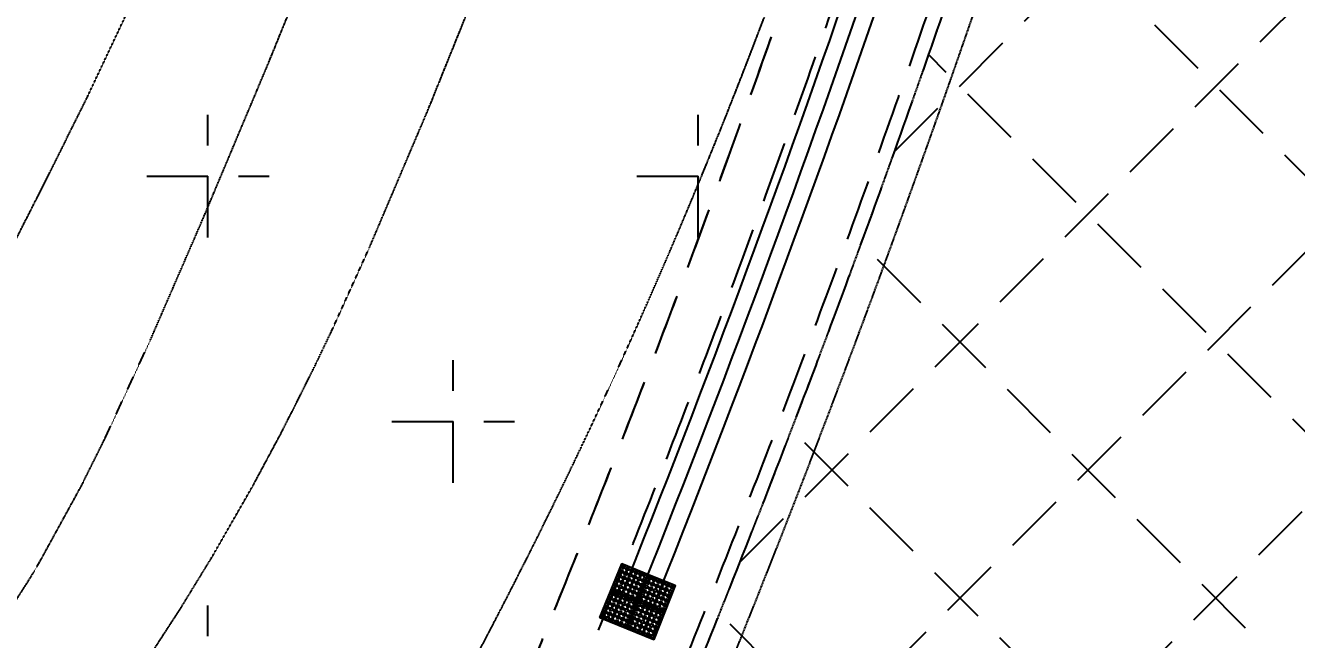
# Model space of a CAD drawing. Header units: millimetres. Extents: x 832728086 to 834530684, y 817551485 to 818349469.
# Drawn here: x 834259204 to 834272377, y 817918381 to 817924742 of the extents above; entities that cross this region are included whole.
import ezdxf

# ---------------------------------------------------------------- set-up
doc = ezdxf.new("R2010")
doc.units = ezdxf.units.MM
doc.header["$LTSCALE"] = 100
doc.linetypes.add('Hidden', pattern=[9.525, 6.35, -3.175])
for name, color, linetype in [('+C-160', 160, 'Hidden'), ('000-Tactile-l', 8, 'Continuous'), ('DLN030_1', 1, 'Continuous')]:
    doc.layers.add(name, color=color, linetype=linetype)
doc.layers.add('000-helpline', color=30, linetype='Continuous', lineweight=30, plot=False)
doc.styles.add('Swis721tBT', font='swissl.ttf')
doc.dimstyles.new('INTDIM', dxfattribs={"dimtxt": 200, "dimasz": 125, "dimexe": 100, "dimexo": 150, "dimgap": 80, "dimtad": 1, "dimdec": 0, "dimzin": 9, "dimdsep": 46, "dimtxsty": 'Swis721tBT', "dimblk": 'OPEN30', "dimcen": -125, "dimclrd": 256, "dimclre": 256, "dimclrt": 2, "dimaunit": 1, "dimadec": 1, "dimazin": 0, "dimtfac": 0.444444, "dimtdec": 0, "dimtix": 1, "dimtmove": 2, "dimatfit": 3, "dimldrblk": 'OPEN30', "dimfxl": 0, "dimtolj": 1, "dimlwd": -1, "dimlwe": -1, "dimarcsym": 0})

# ---------------------------------------------------------------- blocks, each defined once
blk = doc.blocks.new('_Open30')
at = {"color": 0, "linetype": 'ByBlock', "lineweight": -2}
for p, q in [((-1, 0.268), (0, 0)), ((0, 0), (-1, -0.268)), ((0, 0), (-1, 0))]:
    blk.add_line(p, q, dxfattribs=at)
blk = doc.blocks.new('*D28')
at = {"layer": 'Defpoints', "color": 0}
for p in [(834269377, 817985820), (834268235, 817984815), (834325665, 817921862)]:
    blk.add_point(p, dxfattribs=at)
at = {"layer": 'DLN030_1', "linetype": 'Continuous'}
for p, q in [((834269264, 817985721), (834268160, 817984749)), ((834324391, 817921007), (834268367, 817984665)), ((834325552, 817921763), (834324448, 817920791))]:
    blk.add_line(p, q, dxfattribs=at)
at = {"layer": 'DLN030_1', "xscale": 200, "yscale": 200, "zscale": 200}
for p, rotation in [((834268235, 817984815), 131.3501965874743), ((834324523, 817920857), 311.3501965874743)]:
    blk.add_blockref('_Open30', p, dxfattribs=dict(at, rotation=rotation))
at = {"layer": 'DLN030_1', "color": 2, "insert": (834295471, 817953436), "char_height": 400, "attachment_point": 5, "rotation": 311.3502, "style": 'Swis721tBT'}
blk.add_mtext('\\A1;85200', dxfattribs=at)
blk = doc.blocks.new('tactile')
at = {"layer": '000-helpline', "ltscale": 0.015}
for points in [[(834265.605, 817918.823), (834265.327, 817918.935), (834265.439, 817919.213), (834265.717, 817919.101)], [(834265.883, 817918.71), (834265.605, 817918.823), (834265.717, 817919.101), (834265.995, 817918.989)], [(834265.493, 817918.545), (834265.214, 817918.657), (834265.327, 817918.935), (834265.605, 817918.823)], [(834265.771, 817918.432), (834265.493, 817918.545), (834265.605, 817918.823), (834265.883, 817918.71)]]:
    blk.add_lwpolyline(points, close=True, dxfattribs=at)
at = {"layer": '000-Tactile-l'}
blk.add_lwpolyline([(834265.995, 817918.989), (834265.771, 817918.432), (834265.214, 817918.657), (834265.439, 817919.213)], close=True, dxfattribs=at)
at = {"layer": '000-Tactile-l', "ltscale": 0.015}
for centre, radius in [((834265.453, 817919.181), 0.0175), ((834265.415, 817919.088), 0.0175), ((834265.415, 817919.088), 0.0125), ((834265.434, 817919.134), 0.0175), ((834265.434, 817919.134), 0.0125), ((834265.453, 817919.181), 0.0125), ((834265.462, 817919.069), 0.0175), ((834265.462, 817919.069), 0.0125), ((834265.481, 817919.116), 0.0175), ((834265.481, 817919.116), 0.0125), ((834265.499, 817919.162), 0.0175), ((834265.499, 817919.162), 0.0125), ((834265.508, 817919.05), 0.0175), ((834265.527, 817919.097), 0.0175), ((834265.527, 817919.097), 0.0125), ((834265.546, 817919.143), 0.0175), ((834265.546, 817919.143), 0.0125), ((834265.573, 817919.078), 0.0175), ((834265.573, 817919.078), 0.0125), ((834265.592, 817919.124), 0.0175), ((834265.592, 817919.124), 0.0125), ((834265.62, 817919.059), 0.0175), ((834265.62, 817919.059), 0.0125), ((834265.638, 817919.106), 0.0175), ((834265.638, 817919.106), 0.0125), ((834265.685, 817919.087), 0.0175), ((834265.685, 817919.087), 0.0125), ((834265.731, 817919.068), 0.0175), ((834265.731, 817919.068), 0.0125), ((834265.777, 817919.05), 0.0175), ((834265.359, 817918.949), 0.0175), ((834265.359, 817918.949), 0.0125), ((834265.378, 817918.995), 0.0175), ((834265.378, 817918.995), 0.0125), ((834265.397, 817919.042), 0.0175), ((834265.397, 817919.042), 0.0125), ((834265.406, 817918.93), 0.0175), ((834265.406, 817918.93), 0.0125), ((834265.424, 817918.976), 0.0175), ((834265.424, 817918.976), 0.0125), ((834265.443, 817919.023), 0.0175), ((834265.443, 817919.023), 0.0125), ((834265.471, 817918.958), 0.0175), ((834265.471, 817918.958), 0.0125), ((834265.489, 817919.004), 0.0175), ((834265.489, 817919.004), 0.0125), ((834265.508, 817919.05), 0.0125), ((834265.517, 817918.939), 0.0175), ((834265.517, 817918.939), 0.0125), ((834265.536, 817918.985), 0.0175), ((834265.536, 817918.985), 0.0125), ((834265.555, 817919.032), 0.0175), ((834265.555, 817919.032), 0.0125), ((834265.563, 817918.92), 0.0175), ((834265.582, 817918.967), 0.0175), ((834265.582, 817918.967), 0.0125), ((834265.601, 817919.013), 0.0175), ((834265.601, 817919.013), 0.0125), ((834265.629, 817918.948), 0.0175), ((834265.629, 817918.948), 0.0125), ((834265.647, 817918.994), 0.0175), ((834265.647, 817918.994), 0.0125), ((834265.666, 817919.041), 0.0175), ((834265.666, 817919.041), 0.0125), ((834265.675, 817918.929), 0.0175), ((834265.675, 817918.929), 0.0125), ((834265.694, 817918.976), 0.0175), ((834265.694, 817918.976), 0.0125), ((834265.712, 817919.022), 0.0175), ((834265.712, 817919.022), 0.0125), ((834265.74, 817918.957), 0.0175), ((834265.74, 817918.957), 0.0125), ((834265.759, 817919.003), 0.0175), ((834265.759, 817919.003), 0.0125), ((834265.777, 817919.05), 0.0125), ((834265.786, 817918.938), 0.0175), ((834265.786, 817918.938), 0.0125), ((834265.805, 817918.984), 0.0175), ((834265.805, 817918.984), 0.0125), ((834265.824, 817919.031), 0.0175), ((834265.824, 817919.031), 0.0125), ((834265.833, 817918.919), 0.0175), ((834265.851, 817918.966), 0.0175), ((834265.851, 817918.966), 0.0125), ((834265.87, 817919.012), 0.0175), ((834265.87, 817919.012), 0.0125), ((834265.898, 817918.947), 0.0175), ((834265.898, 817918.947), 0.0125), ((834265.916, 817918.993), 0.0175), ((834265.916, 817918.993), 0.0125), ((834265.944, 817918.928), 0.0175), ((834265.944, 817918.928), 0.0125), ((834265.963, 817918.975), 0.0175), ((834265.963, 817918.975), 0.0125), ((834265.303, 817918.81), 0.0175), ((834265.303, 817918.81), 0.0125), ((834265.322, 817918.856), 0.0175), ((834265.322, 817918.856), 0.0125), ((834265.341, 817918.902), 0.0175), ((834265.341, 817918.902), 0.0125), ((834265.349, 817918.791), 0.0175), ((834265.349, 817918.791), 0.0125), ((834265.368, 817918.837), 0.0175), ((834265.368, 817918.837), 0.0125), ((834265.387, 817918.884), 0.0175), ((834265.387, 817918.884), 0.0125), ((834265.415, 817918.819), 0.0175), ((834265.415, 817918.819), 0.0125), ((834265.433, 817918.865), 0.0175), ((834265.433, 817918.865), 0.0125), ((834265.452, 817918.911), 0.0175), ((834265.452, 817918.911), 0.0125), ((834265.461, 817918.8), 0.0175), ((834265.461, 817918.8), 0.0125), ((834265.48, 817918.846), 0.0175), ((834265.48, 817918.846), 0.0125), ((834265.498, 817918.893), 0.0175), ((834265.498, 817918.893), 0.0125), ((834265.526, 817918.828), 0.0175), ((834265.526, 817918.828), 0.0125), ((834265.545, 817918.874), 0.0175), ((834265.545, 817918.874), 0.0125), ((834265.563, 817918.92), 0.0125), ((834265.572, 817918.809), 0.0175), ((834265.572, 817918.809), 0.0125), ((834265.591, 817918.855), 0.0175), ((834265.591, 817918.855), 0.0125), ((834265.61, 817918.902), 0.0175), ((834265.61, 817918.902), 0.0125), ((834265.619, 817918.79), 0.0175), ((834265.619, 817918.79), 0.0125), ((834265.637, 817918.837), 0.0175), ((834265.637, 817918.837), 0.0125), ((834265.656, 817918.883), 0.0175), ((834265.656, 817918.883), 0.0125), ((834265.684, 817918.818), 0.0175), ((834265.684, 817918.818), 0.0125), ((834265.703, 817918.864), 0.0175), ((834265.703, 817918.864), 0.0125), ((834265.721, 817918.91), 0.0175), ((834265.721, 817918.91), 0.0125), ((834265.73, 817918.799), 0.0175), ((834265.73, 817918.799), 0.0125), ((834265.749, 817918.845), 0.0175), ((834265.749, 817918.845), 0.0125), ((834265.768, 817918.892), 0.0175), ((834265.768, 817918.892), 0.0125), ((834265.795, 817918.827), 0.0175), ((834265.795, 817918.827), 0.0125), ((834265.814, 817918.873), 0.0175), ((834265.814, 817918.873), 0.0125), ((834265.833, 817918.919), 0.0125), ((834265.842, 817918.808), 0.0175), ((834265.842, 817918.808), 0.0125), ((834265.86, 817918.854), 0.0175), ((834265.86, 817918.854), 0.0125), ((834265.879, 817918.901), 0.0175), ((834265.879, 817918.901), 0.0125), ((834265.888, 817918.789), 0.0175), ((834265.888, 817918.789), 0.0125), ((834265.907, 817918.836), 0.0175), ((834265.907, 817918.836), 0.0125), ((834265.925, 817918.882), 0.0175), ((834265.925, 817918.882), 0.0125), ((834265.247, 817918.671), 0.0175), ((834265.247, 817918.671), 0.0125), ((834265.266, 817918.717), 0.0175), ((834265.266, 817918.717), 0.0125), ((834265.284, 817918.763), 0.0175), ((834265.284, 817918.763), 0.0125), ((834265.312, 817918.698), 0.0175), ((834265.312, 817918.698), 0.0125), ((834265.331, 817918.745), 0.0175), ((834265.331, 817918.745), 0.0125), ((834265.358, 817918.68), 0.0175), ((834265.358, 817918.68), 0.0125), ((834265.377, 817918.726), 0.0175), ((834265.377, 817918.726), 0.0125), ((834265.396, 817918.772), 0.0175), ((834265.396, 817918.772), 0.0125), ((834265.405, 817918.661), 0.0175), ((834265.405, 817918.661), 0.0125), ((834265.423, 817918.707), 0.0175), ((834265.423, 817918.707), 0.0125), ((834265.442, 817918.754), 0.0175), ((834265.442, 817918.754), 0.0125), ((834265.47, 817918.689), 0.0175), ((834265.47, 817918.689), 0.0125), ((834265.489, 817918.735), 0.0175), ((834265.489, 817918.735), 0.0125), ((834265.507, 817918.781), 0.0175), ((834265.507, 817918.781), 0.0125), ((834265.516, 817918.67), 0.0175), ((834265.516, 817918.67), 0.0125), ((834265.535, 817918.716), 0.0175), ((834265.535, 817918.716), 0.0125), ((834265.554, 817918.763), 0.0175), ((834265.554, 817918.763), 0.0125), ((834265.581, 817918.697), 0.0175), ((834265.581, 817918.697), 0.0125), ((834265.6, 817918.744), 0.0175), ((834265.6, 817918.744), 0.0125), ((834265.628, 817918.679), 0.0175), ((834265.628, 817918.679), 0.0125), ((834265.646, 817918.725), 0.0175), ((834265.646, 817918.725), 0.0125), ((834265.665, 817918.771), 0.0175), ((834265.665, 817918.771), 0.0125), ((834265.674, 817918.66), 0.0175), ((834265.674, 817918.66), 0.0125), ((834265.693, 817918.706), 0.0175), ((834265.693, 817918.706), 0.0125), ((834265.711, 817918.753), 0.0175), ((834265.711, 817918.753), 0.0125), ((834265.739, 817918.688), 0.0175), ((834265.739, 817918.688), 0.0125), ((834265.758, 817918.734), 0.0175), ((834265.758, 817918.734), 0.0125), ((834265.776, 817918.78), 0.0175), ((834265.776, 817918.78), 0.0125), ((834265.785, 817918.669), 0.0175), ((834265.785, 817918.669), 0.0125), ((834265.804, 817918.715), 0.0175), ((834265.804, 817918.715), 0.0125), ((834265.823, 817918.762), 0.0175), ((834265.823, 817918.762), 0.0125), ((834265.85, 817918.697), 0.0175), ((834265.85, 817918.697), 0.0125), ((834265.869, 817918.743), 0.0175), ((834265.869, 817918.743), 0.0125), ((834265.293, 817918.652), 0.0175), ((834265.293, 817918.652), 0.0125), ((834265.34, 817918.633), 0.0175), ((834265.34, 817918.633), 0.0125), ((834265.386, 817918.615), 0.0175), ((834265.386, 817918.615), 0.0125), ((834265.432, 817918.596), 0.0175), ((834265.432, 817918.596), 0.0125), ((834265.451, 817918.642), 0.0175), ((834265.451, 817918.642), 0.0125), ((834265.479, 817918.577), 0.0175), ((834265.479, 817918.577), 0.0125), ((834265.497, 817918.623), 0.0175), ((834265.497, 817918.623), 0.0125), ((834265.525, 817918.558), 0.0175), ((834265.525, 817918.558), 0.0125), ((834265.544, 817918.605), 0.0175), ((834265.544, 817918.605), 0.0125), ((834265.563, 817918.651), 0.0175), ((834265.563, 817918.651), 0.0125), ((834265.571, 817918.54), 0.0175), ((834265.571, 817918.54), 0.0125), ((834265.59, 817918.586), 0.0175), ((834265.59, 817918.586), 0.0125), ((834265.609, 817918.632), 0.0175), ((834265.609, 817918.632), 0.0125), ((834265.618, 817918.521), 0.0175), ((834265.637, 817918.567), 0.0175), ((834265.637, 817918.567), 0.0125), ((834265.655, 817918.614), 0.0175), ((834265.655, 817918.614), 0.0125), ((834265.683, 817918.549), 0.0175), ((834265.683, 817918.549), 0.0125), ((834265.702, 817918.595), 0.0175), ((834265.702, 817918.595), 0.0125), ((834265.72, 817918.641), 0.0175), ((834265.72, 817918.641), 0.0125), ((834265.729, 817918.53), 0.0175), ((834265.729, 817918.53), 0.0125), ((834265.748, 817918.576), 0.0175), ((834265.748, 817918.576), 0.0125), ((834265.767, 817918.623), 0.0175), ((834265.767, 817918.623), 0.0125), ((834265.794, 817918.557), 0.0175), ((834265.794, 817918.557), 0.0125), ((834265.813, 817918.604), 0.0175), ((834265.813, 817918.604), 0.0125), ((834265.832, 817918.65), 0.0175), ((834265.832, 817918.65), 0.0125), ((834265.618, 817918.521), 0.0125), ((834265.664, 817918.502), 0.0175), ((834265.664, 817918.502), 0.0125), ((834265.711, 817918.483), 0.0175), ((834265.711, 817918.483), 0.0125), ((834265.757, 817918.465), 0.0175), ((834265.757, 817918.465), 0.0125), ((834265.776, 817918.511), 0.0175), ((834265.776, 817918.511), 0.0125)]:
    blk.add_circle(centre, radius, dxfattribs=at)
at = {"layer": '000-Tactile-l', "ltscale": 5e-05}
for radius, start in [(136.539, 338.00277), (136.714, 338.00277), (136.889, 338.00278)]:
    blk.add_arc((834138.726, 817969.754), radius, start, 344.17642, dxfattribs=at)
blk = doc.blocks.new('A$C062A3D83')
at = {"layer": '+C-160'}
for p, q in [((-55122, -81822), (-43726, -70426)), ((-56723, -86074), (-42269, -71621)), ((-58613, -90617), (-40611, -72614)), ((-62123, -96778), (-38949, -73604)), ((-48609, -84332), (-54095, -78845)), ((-49872, -85720), (-54769, -80823)), ((-62238, -82715), (-62238, -81445)), ((-57158, -82715), (-57158, -81445)), ((-62873, -82080), (-61603, -82080)), ((-57793, -82080), (-56916, -82080)), ((-50811, -87433), (-55467, -82777)), ((-59698, -85255), (-59698, -83985)), ((-60333, -84620), (-59063, -84620)), ((-51563, -89332), (-56190, -84706)), ((-62238, -87795), (-62238, -86525)), ((-52338, -91209), (-56936, -86611))]:
    blk.add_line(p, q, dxfattribs=at)
at = {"layer": '+C-160', "ltscale": 5e-05}
for p, q in [((-61606, -80896), (-61205, -79910)), ((-59951, -81378), (-59377, -79955)), ((-63486, -81255), (-63027, -80282)), ((-62295, -82533), (-61606, -80896)), ((-63870, -82028), (-63486, -81255)), ((-60566, -82822), (-59951, -81378)), ((-64005, -82296), (-63870, -82028)), ((-64390, -83053), (-64005, -82296)), ((-62831, -83768), (-62295, -82533)), ((-60960, -83691), (-60566, -82822)), ((-63309, -84804), (-62831, -83768)), ((-61156, -84099), (-60960, -83691)), ((-61472, -84727), (-61156, -84099)), ((-63550, -85288), (-63309, -84804)), ((-61769, -85281), (-61472, -84727)), ((-63980, -86072), (-63550, -85288)), ((-62194, -86021), (-61769, -85281)), ((-64047, -86186), (-63980, -86072)), ((-62526, -86563), (-62194, -86021)), ((-64116, -86299), (-64047, -86186)), ((-64350, -86664), (-64116, -86299)), ((-63010, -87308), (-62526, -86563))]:
    blk.add_line(p, q, dxfattribs=at)
at = {"layer": '+C-160'}
for radius, end in [(137369, 344.90553), (137519, 344.90553), (135919, 344.17642), (136419, 344.17642)]:
    blk.add_arc((-184607, -35506), radius, 335.52166, end, dxfattribs=at)
at = {"layer": '+C-160', "ltscale": 0.01}
for radius in [137519, 137519, 137819]:
    blk.add_arc((-184607, -35506), radius, 335.52166, 344.90553, dxfattribs=at)
at = {"layer": '+C-160', "ltscale": 5e-05}
blk.add_arc((-110894, -59883), 58172, 327.61432, 340.59693, dxfattribs=at)
at = {"layer": '+C-160'}
blk.add_ellipse((-184607, -35506), major_axis=(49144, 126724), ratio=1, start_param=4.655106, end_param=4.808408, dxfattribs=at)

msp = doc.modelspace()

# ---------------------------------------------------------------- block references
at = {"layer": '+C-160', "ltscale": 5}
msp.add_blockref('A$C062A3D83', (834323333.3128, 818005260.0327), dxfattribs=at)
at = {"layer": '000-Tactile-l', "xscale": 1000, "yscale": 1000, "zscale": 1000}
msp.add_blockref('tactile', (-56.4905, -49.2817, -0.0703), dxfattribs=at)

# ---------------------------------------------------------------- dimensions: what is measured, and where the dimension line sits
at = {"layer": 'DLN030_1'}
dim = msp.add_linear_dim(base=(834268234.7779, 817984815.415), p1=(834325664.7353, 817921861.8346), p2=(834269376.5388, 817985820.2502), angle=131.35019659, dimstyle='INTDIM', override={"dimtxt": 400, "dimasz": 200, "dimarcsym": 2}, dxfattribs=at)
dim.commit()
dim.dimension.update_dxf_attribs({"geometry": '*D28', "text_midpoint": (834295470.9447, 817953435.6146), "dimtype": 160})

doc.saveas('drawing.dxf')
